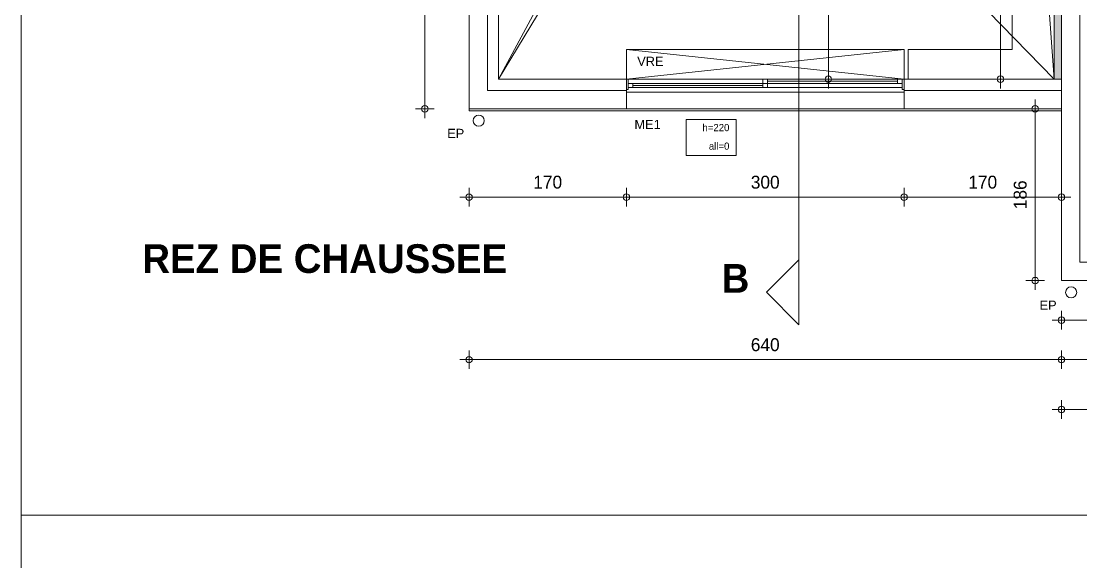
# Model space of a CAD drawing. Header units: metres. Extents: x 1.8 to 61.8, y -53.3 to -11.3.
# Drawn here: x 1.76 to 13.21, y -28.69 to -22.85 of the extents above; entities that cross this region are included whole.
import ezdxf
from ezdxf.enums import TextEntityAlignment as Align
from ezdxf.lldxf.tags import DXFTag

# ---------------------------------------------------------------- set-up
doc = ezdxf.new("R2010")
doc.units = ezdxf.units.M
doc.header["$MEASUREMENT"] = 0
for name, color, linetype in [('Calque commun', 7, 'Continuous'), ('Calque100', 7, 'Continuous'), ('Calque5', 7, 'Continuous'), ('Cotations', 7, 'Continuous'), ('Textes', 7, 'Continuous')]:
    doc.layers.add(name, color=color, linetype=linetype)
doc.styles.add('Arial9', font='arial.ttf', dxfattribs={"height": 0.098961})
doc.styles.add('Century Gothic10', font='GOTHIC.TTF', dxfattribs={"height": 0.077575})
doc.styles.add('Century Gothic15', font='GOTHIC.TTF', dxfattribs={"height": 0.139636})
doc.styles.add('Century Gothic6', font='GOTHICB.TTF', dxfattribs={"height": 0.31023})
tags = doc.linetypes.add('DASHDOT2', pattern=[0.5, 0.25, -0.125, 0, -0.125]).pattern_tags.tags
tags[10:11] = [DXFTag(74, 4), DXFTag(75, 0), DXFTag(340, '0'), DXFTag(46, 1.0), DXFTag(50, 0.0), DXFTag(44, 0.0), DXFTag(45, 0.0)]
tags[8:9] = [DXFTag(74, 4), DXFTag(75, 0), DXFTag(340, '0'), DXFTag(46, 1.0), DXFTag(50, 0.0), DXFTag(44, 0.0), DXFTag(45, 0.0)]
tags[6:7] = [DXFTag(74, 4), DXFTag(75, 0), DXFTag(340, '0'), DXFTag(46, 1.0), DXFTag(50, 0.0), DXFTag(44, 0.0), DXFTag(45, 0.0)]
tags[4:5] = [DXFTag(74, 4), DXFTag(75, 0), DXFTag(340, '0'), DXFTag(46, 1.0), DXFTag(50, 0.0), DXFTag(44, 0.0), DXFTag(45, 0.0)]
tags = doc.linetypes.add('DOT2', pattern=[0.125, 0, -0.125]).pattern_tags.tags
tags[6:7] = [DXFTag(74, 4), DXFTag(75, 0), DXFTag(340, '0'), DXFTag(46, 1.0), DXFTag(50, 0.0), DXFTag(44, 0.0), DXFTag(45, 0.0)]
tags[4:5] = [DXFTag(74, 4), DXFTag(75, 0), DXFTag(340, '0'), DXFTag(46, 1.0), DXFTag(50, 0.0), DXFTag(44, 0.0), DXFTag(45, 0.0)]
tags = doc.linetypes.add('HIDDEN2', pattern=[0.1875, 0.125, -0.0625]).pattern_tags.tags
tags[6:7] = [DXFTag(74, 4), DXFTag(75, 0), DXFTag(340, '0'), DXFTag(46, 1.0), DXFTag(50, 0.0), DXFTag(44, 0.0), DXFTag(45, 0.0)]
tags[4:5] = [DXFTag(74, 4), DXFTag(75, 0), DXFTag(340, '0'), DXFTag(46, 1.0), DXFTag(50, 0.0), DXFTag(44, 0.0), DXFTag(45, 0.0)]

# ---------------------------------------------------------------- blocks, each defined once
blk = doc.blocks.new('Block52729')
at = {"layer": 'Calque commun', "color": 7, "linetype": 'Continuous', "lineweight": 18}
blk.add_line((13.002, -25.655), (13.002, -16.655), dxfattribs=at)
at = {"layer": 'Calque commun', "color": 7, "linetype": 'Continuous', "lineweight": 9}
for p, q in [((13.202, -25.455), (13.202, -16.855)), ((13.322, -25.335), (13.322, -16.975))]:
    blk.add_line(p, q, dxfattribs=at)
blk = doc.blocks.new('Block52731')
at = {"layer": 'Calque commun', "color": 7, "linetype": 'Continuous', "lineweight": 9}
for p, q in [((13.322, -25.335), (14.802, -25.335)), ((17.802, -25.335), (19.282, -25.335)), ((13.202, -25.455), (14.802, -25.455)), ((17.802, -25.455), (19.402, -25.455))]:
    blk.add_line(p, q, dxfattribs=at)
at = {"layer": 'Calque commun', "color": 7, "linetype": 'Continuous', "lineweight": 18}
for p, q in [((13.002, -25.655), (14.802, -25.655)), ((17.802, -25.655), (19.602, -25.655))]:
    blk.add_line(p, q, dxfattribs=at)
blk = doc.blocks.new('Block52944')
at = {"layer": 'Calque commun', "color": 7, "linetype": 'Continuous', "lineweight": 18}
blk.add_line((6.602, -16.87), (6.602, -23.8), dxfattribs=at)
at = {"layer": 'Calque commun', "color": 7, "linetype": 'Continuous', "lineweight": 9}
for p, q in [((6.802, -16.87), (6.802, -23.6)), ((6.922, -16.87), (6.922, -23.48))]:
    blk.add_line(p, q, dxfattribs=at)
blk = doc.blocks.new('Block52945')
at = {"layer": 'Calque commun', "color": 7, "linetype": 'Continuous', "lineweight": 9}
for p, q in [((6.922, -23.48), (8.302, -23.48)), ((11.302, -23.48), (13.002, -23.48)), ((13.002, -23.48), (13.002, -23.8)), ((6.802, -23.6), (8.302, -23.6)), ((11.302, -23.6), (13.002, -23.6))]:
    blk.add_line(p, q, dxfattribs=at)
at = {"layer": 'Calque commun', "color": 7, "linetype": 'Continuous', "lineweight": 18}
for p, q in [((6.602, -23.8), (8.302, -23.8)), ((11.302, -23.8), (13.002, -23.8))]:
    blk.add_line(p, q, dxfattribs=at)
blk = doc.blocks.new('new13')
at = {"layer": 'Calque commun', "color": 5, "linetype": 'Continuous', "lineweight": 9}
blk.add_arc((0, 0), 0.5, 0, 359.9994, dxfattribs=at)
blk = doc.blocks.new('new14')
at = {"layer": 'Calque commun', "color": 5, "linetype": 'Continuous', "lineweight": 9}
blk.add_arc((0, 0), 0.5, 0, 359.9994, dxfattribs=at)
blk = doc.blocks.new('DimLine53029')
at = {"layer": 'Calque commun', "color": 5, "linetype": 'Continuous', "lineweight": 9}
for p, q in [((6.602, -26.409, 0), (6.602, -26.609, 0)), ((13.002, -26.409, 0), (13.002, -26.609, 0)), ((6.602, -26.509, 0), (6.502, -26.509, 0)), ((6.602, -26.509, 0), (13.002, -26.509, 0)), ((13.002, -26.509, 0), (13.102, -26.509, 0))]:
    blk.add_line(p, q, dxfattribs=at)
at = {"layer": 'Calque commun', "color": 5, "linetype": 'Continuous', "lineweight": 9, "xscale": 0.07000000029802322, "yscale": 0.07000000029802322, "zscale": 0.07000000029802322}
for name, p in [('new13', (6.602, -26.509, 0)), ('new14', (13.002, -26.509, 0))]:
    blk.add_blockref(name, p, dxfattribs=at)
at = {"layer": 'Calque commun', "color": 5, "linetype": 'Continuous', "lineweight": 9, "style": 'Century Gothic15'}
blk.add_text('640', height=0.1396, dxfattribs=at).set_placement((9.802, -26.459, 0), align=Align.BOTTOM_CENTER)
blk = doc.blocks.new('new15')
at = {"layer": 'Calque commun', "color": 5, "linetype": 'Continuous', "lineweight": 9}
blk.add_arc((0, 0), 0.5, 0, 359.9994, dxfattribs=at)
blk = doc.blocks.new('new16')
at = {"layer": 'Calque commun', "color": 5, "linetype": 'Continuous', "lineweight": 9}
blk.add_arc((0, 0), 0.5, 0, 359.9994, dxfattribs=at)
blk = doc.blocks.new('DimLine53037')
at = {"layer": 'Calque commun', "color": 5, "linetype": 'Continuous', "lineweight": 9}
for p, q in [((13.002, -26.409, 0), (13.002, -26.609, 0)), ((19.602, -26.609, 0), (19.602, -26.409, 0)), ((13.002, -26.509, 0), (12.902, -26.509, 0)), ((13.002, -26.509, 0), (19.602, -26.509, 0)), ((19.602, -26.509, 0), (19.702, -26.509, 0))]:
    blk.add_line(p, q, dxfattribs=at)
at = {"layer": 'Calque commun', "color": 5, "linetype": 'Continuous', "lineweight": 9, "xscale": 0.07000000029802322, "yscale": 0.07000000029802322, "zscale": 0.07000000029802322}
for name, p in [('new15', (13.002, -26.509, 0)), ('new16', (19.602, -26.509, 0))]:
    blk.add_blockref(name, p, dxfattribs=at)
at = {"layer": 'Calque commun', "color": 5, "linetype": 'Continuous', "lineweight": 9, "style": 'Century Gothic15'}
blk.add_text('660', height=0.1396, dxfattribs=at).set_placement((16.302, -26.459, 0), align=Align.BOTTOM_CENTER)
blk = doc.blocks.new('new17')
at = {"layer": 'Calque commun', "color": 5, "linetype": 'Continuous', "lineweight": 9}
blk.add_arc((0, 0), 0.5, 0, 359.9994, dxfattribs=at)
blk = doc.blocks.new('new18')
at = {"layer": 'Calque commun', "color": 5, "linetype": 'Continuous', "lineweight": 9}
blk.add_arc((0, 0), 0.5, 0, 359.9994, dxfattribs=at)
blk = doc.blocks.new('DimLine53045')
at = {"layer": 'Calque commun', "color": 5, "linetype": 'Continuous', "lineweight": 9}
for p, q in [((6.124, -14.8, 0), (6.124, -14.7, 0)), ((6.224, -14.8, 0), (6.024, -14.8, 0)), ((6.124, -23.8, 0), (6.124, -14.8, 0)), ((6.224, -23.8, 0), (6.024, -23.8, 0)), ((6.124, -23.8, 0), (6.124, -23.9, 0))]:
    blk.add_line(p, q, dxfattribs=at)
at = {"layer": 'Calque commun', "color": 5, "linetype": 'Continuous', "lineweight": 9, "xscale": 0.07000000029802322, "yscale": 0.07000000029802322, "zscale": 0.07000000029802322, "rotation": 90}
for name, p in [('new18', (6.124, -14.8, 0)), ('new17', (6.124, -23.8, 0))]:
    blk.add_blockref(name, p, dxfattribs=at)
at = {"layer": 'Calque commun', "color": 5, "linetype": 'Continuous', "lineweight": 9, "style": 'Century Gothic15'}
blk.add_text('900', height=0.1396, rotation=90, dxfattribs=at).set_placement((6.074, -19.3, 0), align=Align.BOTTOM_CENTER)
blk = doc.blocks.new('new19')
at = {"layer": 'Calque commun', "color": 5, "linetype": 'Continuous', "lineweight": 9}
blk.add_arc((0, 0), 0.5, 0, 359.9994, dxfattribs=at)
blk = doc.blocks.new('new20')
at = {"layer": 'Calque commun', "color": 5, "linetype": 'Continuous', "lineweight": 9}
blk.add_arc((0, 0), 0.5, 0, 359.9994, dxfattribs=at)
blk = doc.blocks.new('DimLine53057')
at = {"layer": 'Calque commun', "color": 5, "linetype": 'Continuous', "lineweight": 9}
for p, q in [((8.302, -24.653), (8.302, -24.853)), ((11.302, -24.653), (11.302, -24.853)), ((8.302, -24.753), (8.202, -24.753)), ((8.302, -24.753), (11.302, -24.753)), ((11.302, -24.753), (11.402, -24.753))]:
    blk.add_line(p, q, dxfattribs=at)
at = {"layer": 'Calque commun', "color": 5, "linetype": 'Continuous', "lineweight": 9, "xscale": 0.07000000029802322, "yscale": 0.07000000029802322, "zscale": 0.07000000029802322}
for name, p in [('new19', (8.302, -24.753)), ('new20', (11.302, -24.753))]:
    blk.add_blockref(name, p, dxfattribs=at)
at = {"layer": 'Calque commun', "color": 5, "linetype": 'Continuous', "lineweight": 9, "style": 'Century Gothic15'}
blk.add_text('300', height=0.1396, dxfattribs=at).set_placement((9.802, -24.703), align=Align.BOTTOM_CENTER)
blk = doc.blocks.new('new21')
at = {"layer": 'Calque commun', "color": 5, "linetype": 'Continuous', "lineweight": 9}
blk.add_arc((0, 0), 0.5, 0, 359.9994, dxfattribs=at)
blk = doc.blocks.new('new22')
at = {"layer": 'Calque commun', "color": 5, "linetype": 'Continuous', "lineweight": 9}
blk.add_arc((0, 0), 0.5, 0, 359.9994, dxfattribs=at)
blk = doc.blocks.new('DimLine53065')
at = {"layer": 'Calque commun', "color": 5, "linetype": 'Continuous', "lineweight": 9}
for p, q in [((6.602, -24.653), (6.602, -24.853)), ((8.302, -24.653), (8.302, -24.853)), ((6.602, -24.753), (6.502, -24.753)), ((6.602, -24.753), (8.302, -24.753)), ((8.302, -24.753), (8.402, -24.753))]:
    blk.add_line(p, q, dxfattribs=at)
at = {"layer": 'Calque commun', "color": 5, "linetype": 'Continuous', "lineweight": 9, "xscale": 0.07000000105412503, "yscale": 0.07000000105412503, "zscale": 0.07000000029802322, "rotation": 0.008421292384308318}
for name, p in [('new21', (6.602, -24.753)), ('new22', (8.302, -24.753))]:
    blk.add_blockref(name, p, dxfattribs=at)
at = {"layer": 'Calque commun', "color": 5, "linetype": 'Continuous', "lineweight": 9, "style": 'Century Gothic15'}
blk.add_text('170', height=0.1396, rotation=0.0084, dxfattribs=at).set_placement((7.452, -24.703), align=Align.BOTTOM_CENTER)
blk = doc.blocks.new('new23')
at = {"layer": 'Calque commun', "color": 5, "linetype": 'Continuous', "lineweight": 9}
blk.add_arc((0, 0), 0.5, 0, 359.9994, dxfattribs=at)
blk = doc.blocks.new('new24')
at = {"layer": 'Calque commun', "color": 5, "linetype": 'Continuous', "lineweight": 9}
blk.add_arc((0, 0), 0.5, 0, 359.9994, dxfattribs=at)
blk = doc.blocks.new('DimLine53073')
at = {"layer": 'Calque commun', "color": 5, "linetype": 'Continuous', "lineweight": 9}
for p, q in [((11.302, -24.653), (11.302, -24.853)), ((13.002, -24.653), (13.002, -24.853)), ((11.302, -24.753), (11.202, -24.753)), ((11.302, -24.753), (13.002, -24.753)), ((13.002, -24.753), (13.102, -24.753))]:
    blk.add_line(p, q, dxfattribs=at)
at = {"layer": 'Calque commun', "color": 5, "linetype": 'Continuous', "lineweight": 9, "xscale": 0.07000000105440485, "yscale": 0.07000000105440485, "zscale": 0.07000000029802322, "rotation": -0.008422850479484262}
for name, p in [('new23', (11.302, -24.753)), ('new24', (13.002, -24.753))]:
    blk.add_blockref(name, p, dxfattribs=at)
at = {"layer": 'Calque commun', "color": 5, "linetype": 'Continuous', "lineweight": 9, "style": 'Century Gothic15'}
blk.add_text('170', height=0.1396, rotation=359.9916, dxfattribs=at).set_placement((12.152, -24.703), align=Align.BOTTOM_CENTER)
blk = doc.blocks.new('new33')
at = {"layer": 'Calque commun', "color": 5, "linetype": 'Continuous', "lineweight": 9}
blk.add_arc((0, 0), 0.5, 0, 359.9994, dxfattribs=at)
blk = doc.blocks.new('new34')
at = {"layer": 'Calque commun', "color": 5, "linetype": 'Continuous', "lineweight": 9}
blk.add_arc((0, 0), 0.5, 0, 359.9994, dxfattribs=at)
blk = doc.blocks.new('DimLine53113')
at = {"layer": 'Calque commun', "color": 5, "linetype": 'Continuous', "lineweight": 9}
for p, q in [((13.002, -25.982), (13.002, -26.182)), ((14.802, -25.982), (14.802, -26.182)), ((13.002, -26.082), (12.902, -26.082)), ((13.002, -26.082), (14.802, -26.082)), ((14.802, -26.082), (14.902, -26.082))]:
    blk.add_line(p, q, dxfattribs=at)
at = {"layer": 'Calque commun', "color": 5, "linetype": 'Continuous', "lineweight": 9, "xscale": 0.07000000029802322, "yscale": 0.07000000029802322, "zscale": 0.07000000029802322}
for name, p in [('new33', (13.002, -26.082)), ('new34', (14.802, -26.082))]:
    blk.add_blockref(name, p, dxfattribs=at)
at = {"layer": 'Calque commun', "color": 5, "linetype": 'Continuous', "lineweight": 9, "style": 'Century Gothic15'}
blk.add_text('180', height=0.1396, dxfattribs=at).set_placement((13.902, -26.032), align=Align.BOTTOM_CENTER)
blk = doc.blocks.new('new57')
at = {"layer": 'Calque commun', "color": 5, "linetype": 'Continuous', "lineweight": 9}
blk.add_arc((0, 0), 0.5, 0, 359.9994, dxfattribs=at)
blk = doc.blocks.new('new58')
at = {"layer": 'Calque commun', "color": 5, "linetype": 'Continuous', "lineweight": 9}
blk.add_arc((0, 0), 0.5, 0, 359.9994, dxfattribs=at)
blk = doc.blocks.new('DimLine53262')
at = {"layer": 'Calque commun', "color": 5, "linetype": 'Continuous', "lineweight": 9}
for p, q in [((12.818, -23.8), (12.618, -23.8)), ((12.718, -23.8), (12.718, -23.7)), ((12.718, -25.655), (12.718, -23.8)), ((12.818, -25.655), (12.618, -25.655)), ((12.718, -25.655), (12.718, -25.755))]:
    blk.add_line(p, q, dxfattribs=at)
at = {"layer": 'Calque commun', "color": 5, "linetype": 'Continuous', "lineweight": 9, "xscale": 0.07000000029802322, "yscale": 0.07000000029802322, "zscale": 0.07000000029802322, "rotation": 90}
for name, p in [('new58', (12.718, -23.8)), ('new57', (12.718, -25.655))]:
    blk.add_blockref(name, p, dxfattribs=at)
at = {"layer": 'Calque commun', "color": 5, "linetype": 'Continuous', "lineweight": 9, "style": 'Century Gothic15'}
blk.add_text('186', height=0.1396, rotation=90, dxfattribs=at).set_placement((12.668, -24.728), align=Align.BOTTOM_CENTER)
blk = doc.blocks.new('new153')
at = {"layer": 'Calque commun', "color": 5, "linetype": 'Continuous', "lineweight": 9}
blk.add_arc((0, 0), 0.5, 0, 359.9994, dxfattribs=at)
blk = doc.blocks.new('new154')
at = {"layer": 'Calque commun', "color": 5, "linetype": 'Continuous', "lineweight": 9}
blk.add_arc((0, 0), 0.5, 0, 359.9994, dxfattribs=at)
blk = doc.blocks.new('DimLine56077')
at = {"layer": 'Calque commun', "color": 5, "linetype": 'Continuous', "lineweight": 9}
for p, q in [((6.602, -26.409), (6.602, -26.609)), ((13.002, -26.409), (13.002, -26.609)), ((6.602, -26.509), (6.502, -26.509)), ((6.602, -26.509), (13.002, -26.509)), ((13.002, -26.509), (13.102, -26.509))]:
    blk.add_line(p, q, dxfattribs=at)
at = {"layer": 'Calque commun', "color": 5, "linetype": 'Continuous', "lineweight": 9, "extrusion": (0, 0, -1), "xscale": -0.07000000029802322, "yscale": -0.07000000029802322, "zscale": -0.07000000029802322, "rotation": -180}
for name, p in [('new153', (-6.602, -26.509)), ('new154', (-13.002, -26.509))]:
    blk.add_blockref(name, p, dxfattribs=at)
at = {"layer": 'Calque commun', "color": 5, "linetype": 'Continuous', "lineweight": 9, "style": 'Century Gothic15'}
blk.add_text('640', height=0.1396, dxfattribs=at).set_placement((9.802, -26.459), align=Align.BOTTOM_CENTER)
blk = doc.blocks.new('new157')
at = {"layer": 'Calque commun', "color": 5, "linetype": 'Continuous', "lineweight": 9}
blk.add_arc((0, 0), 0.5, 0, 359.9994, dxfattribs=at)
blk = doc.blocks.new('new158')
at = {"layer": 'Calque commun', "color": 5, "linetype": 'Continuous', "lineweight": 9}
blk.add_arc((0, 0), 0.5, 0, 359.9994, dxfattribs=at)
blk = doc.blocks.new('DimLine56095')
at = {"layer": 'Calque commun', "color": 5, "linetype": 'Continuous', "lineweight": 9}
for p, q in [((13.002, -26.609, 0), (13.002, -26.409, 0)), ((19.602, -26.409, 0), (19.602, -26.609, 0)), ((13.002, -26.509, 0), (12.902, -26.509, 0)), ((13.002, -26.509, 0), (19.602, -26.509, 0)), ((19.602, -26.509, 0), (19.702, -26.509, 0))]:
    blk.add_line(p, q, dxfattribs=at)
at = {"layer": 'Calque commun', "color": 5, "linetype": 'Continuous', "lineweight": 9, "extrusion": (0, 0, -1), "xscale": -0.07000000029802322, "yscale": -0.07000000029802322, "zscale": -0.07000000029802322, "rotation": -180}
for name, p in [('new157', (-13.002, -26.509, 0)), ('new158', (-19.602, -26.509, 0))]:
    blk.add_blockref(name, p, dxfattribs=at)
at = {"layer": 'Calque commun', "color": 5, "linetype": 'Continuous', "lineweight": 9, "style": 'Century Gothic15'}
blk.add_text('660', height=0.1396, dxfattribs=at).set_placement((16.302, -26.459, 0), align=Align.BOTTOM_CENTER)
blk = doc.blocks.new('fleche08')
at = {"layer": 'Calque100', "color": 6, "linetype": 'Continuous', "lineweight": 18}
mesh = blk.add_polyface(dxfattribs=at)
corners = [(-0.35, -0.35), (0, 0), (0.35, -0.35)]
mesh.append_faces([[corners[k] for k in face] for face in [(0, 1, 2)]], dxfattribs={"color": 6})
blk = doc.blocks.new('new299')
at = {"layer": 'Calque commun', "color": 5, "linetype": 'Continuous', "lineweight": 9}
blk.add_arc((0, 0), 0.5, 0, 359.9994, dxfattribs=at)
blk = doc.blocks.new('new300')
at = {"layer": 'Calque commun', "color": 5, "linetype": 'Continuous', "lineweight": 9}
blk.add_arc((0, 0), 0.5, 0, 359.9994, dxfattribs=at)
blk = doc.blocks.new('DimLine59865')
at = {"layer": 'Calque commun', "color": 5, "linetype": 'Continuous', "lineweight": 9}
for p, q in [((13.002, -26.948), (13.002, -27.148)), ((14.302, -26.948), (14.302, -27.148)), ((13.002, -27.048), (12.902, -27.048)), ((13.002, -27.048), (14.302, -27.048)), ((14.302, -27.048), (14.402, -27.048))]:
    blk.add_line(p, q, dxfattribs=at)
at = {"layer": 'Calque commun', "color": 5, "linetype": 'Continuous', "lineweight": 9, "xscale": 0.07000000029802322, "yscale": 0.07000000029802322, "zscale": 0.07000000029802322}
for name, p in [('new299', (13.002, -27.048)), ('new300', (14.302, -27.048))]:
    blk.add_blockref(name, p, dxfattribs=at)
at = {"layer": 'Calque commun', "color": 5, "linetype": 'Continuous', "lineweight": 9, "style": 'Century Gothic15'}
blk.add_text('130', height=0.1396, dxfattribs=at).set_placement((13.652, -26.998), align=Align.BOTTOM_CENTER)
blk = doc.blocks.new('xmodule1pd17')
at = {"layer": 'Calque commun', "color": 5, "linetype": 'Continuous', "lineweight": 9}
blk.add_arc((0, 0), 0.5, 0, 359.9994, dxfattribs=at)
blk = doc.blocks.new('xmodule1pd18')
at = {"layer": 'Calque commun', "color": 5, "linetype": 'Continuous', "lineweight": 9}
blk.add_arc((0, 0), 0.5, 0, 359.9994, dxfattribs=at)
blk = doc.blocks.new('DimLine53396-2')
at = {"layer": 'Calque commun', "color": 5, "linetype": 'Continuous', "lineweight": 9}
for p, q in [((10.384, -20.601), (10.584, -20.601)), ((10.484, -20.601), (10.484, -20.501)), ((10.484, -24.351), (10.484, -20.601)), ((10.584, -24.351), (10.384, -24.351)), ((10.484, -24.351), (10.484, -24.451))]:
    blk.add_line(p, q, dxfattribs=at)
at = {"layer": 'Calque commun', "color": 5, "linetype": 'Continuous', "lineweight": 9, "xscale": 0.07000000029802322, "yscale": 0.07000000029802322, "zscale": 0.07000000029802322, "rotation": 90}
for name, p in [('xmodule1pd18', (10.484, -20.601)), ('xmodule1pd17', (10.484, -24.351))]:
    blk.add_blockref(name, p, dxfattribs=at)
at = {"layer": 'Calque commun', "color": 5, "linetype": 'Continuous', "lineweight": 9, "style": 'Century Gothic15'}
blk.add_text('375', height=0.1396, rotation=89.9999, dxfattribs=at).set_placement((10.434, -22.476), align=Align.BOTTOM_CENTER)
blk = doc.blocks.new('xmodule1pd51')
at = {"layer": 'Calque commun', "color": 5, "linetype": 'Continuous', "lineweight": 9}
blk.add_arc((0, 0), 0.5, 0, 359.9994, dxfattribs=at)
blk = doc.blocks.new('xmodule1pd52')
at = {"layer": 'Calque commun', "color": 5, "linetype": 'Continuous', "lineweight": 9}
blk.add_arc((0, 0), 0.5, 0, 359.9994, dxfattribs=at)
blk = doc.blocks.new('DimLine55729-2')
at = {"layer": 'Calque commun', "color": 5, "linetype": 'Continuous', "lineweight": 9}
for p, q in [((12.344, -19.616), (12.344, -19.516)), ((12.444, -19.616), (12.244, -19.616)), ((12.344, -24.351), (12.344, -19.616)), ((12.444, -24.351), (12.244, -24.351)), ((12.344, -24.351), (12.344, -24.451))]:
    blk.add_line(p, q, dxfattribs=at)
at = {"layer": 'Calque commun', "color": 5, "linetype": 'Continuous', "lineweight": 9, "xscale": 0.07000000029802322, "yscale": 0.07000000029802322, "zscale": 0.07000000029802322, "rotation": 90}
for name, p in [('xmodule1pd52', (12.344, -19.616)), ('xmodule1pd51', (12.344, -24.351))]:
    blk.add_blockref(name, p, dxfattribs=at)
at = {"layer": 'Calque commun', "color": 5, "linetype": 'Continuous', "lineweight": 9, "style": 'Century Gothic15'}
blk.add_text('474', height=0.1396, rotation=90, dxfattribs=at).set_placement((12.294, -21.983), align=Align.BOTTOM_CENTER)
blk = doc.blocks.new('xmodule1pd73')
at = {"layer": 'Calque commun', "color": 8, "linetype": 'DOT2', "lineweight": 9}
for p, q in [((12.469, -22.871), (12.469, -24.032)), ((12.469, -24.032), (11.348, -24.032)), ((11.348, -24.032), (11.348, -24.352)), ((11.348, -24.352), (11.348, -24.032))]:
    blk.add_line(p, q, dxfattribs=at)
at = {"layer": 'Calque commun', "color": 21, "linetype": 'HIDDEN2', "lineweight": 9, "flags": 128}
blk.add_lwpolyline([(8.302, -24.351), (8.302, -24.032), (11.302, -24.032), (11.302, -24.351), (8.302, -24.351), (11.302, -24.032), (11.302, -24.351), (8.302, -24.032)], dxfattribs=at)
at = {"layer": 'Calque commun', "color": 91, "linetype": 'Continuous', "lineweight": 9}
blk.add_trace([(13.002, -24.351), (12.922, -24.351), (13.002, -19.566), (12.922, -19.566)], dxfattribs=at)
at = {"layer": 'Calque commun', "color": 5, "linetype": 'Continuous', "lineweight": 9}
for name in ['DimLine55729-2', 'DimLine53396-2']:
    blk.add_blockref(name, (0, 0), dxfattribs=at)
at = {"layer": 'Calque commun', "color": 9, "linetype": 'Continuous', "lineweight": 9}
mesh = blk.add_polyface(dxfattribs=at)
corners = [(8.102, -18.671), (8.942, -19.571), (8.102, -19.571), (12.582, -19.616), (12.922, -19.616), (12.922, -24.351), (8.942, -20.551), (9.222, -20.551), (8.942, -20.601), (12.582, -19.064), (11.582, -18.671), (9.222, -19.651), (8.942, -19.651), (6.922, -24.351), (12.882, -19.064), (12.882, -16.271), (6.922, -20.601), (11.582, -16.271)]
mesh.append_faces([[corners[k] for k in face] for face in [(0, 1, 2), (15, 10, 17)]], dxfattribs={"vtx0": -1, "color": 9})
mesh.append_faces([[corners[k] for k in face] for face in [(7, 3, 5), (0, 11, 1), (7, 10, 3), (9, 10, 15), (7, 13, 8)]], dxfattribs={"vtx0": -1, "vtx1": -1, "vtx2": -1, "color": 9})
mesh.append_faces([[corners[k] for k in face] for face in [(7, 5, 13)]], dxfattribs={"vtx0": -1, "vtx2": -1, "color": 9})
mesh.append_faces([[corners[k] for k in face] for face in [(6, 7, 8), (14, 9, 15)]], dxfattribs={"vtx1": -1, "color": 9})
mesh.append_faces([[corners[k] for k in face] for face in [(9, 3, 10), (7, 11, 10), (0, 10, 11)]], dxfattribs={"vtx1": -1, "vtx2": -1, "color": 9})
mesh.append_faces([[corners[k] for k in face] for face in [(3, 4, 5), (11, 12, 1), (13, 16, 8)]], dxfattribs={"vtx2": -1, "color": 9})
blk = doc.blocks.new('@PRES_1_$$_1-67')
at = {"layer": 'Calque commun', "color": 2, "linetype": 'Continuous', "lineweight": 9}
for p, q in [((0, 0.32), (1.525, 0.32)), ((0.02, 0.21), (0.02, 0.32)), ((1.525, 0.275), (0.02, 0.275)), ((1.475, 0.23), (0.02, 0.23)), ((0.07, 0.275), (0.07, 0.32)), ((1.475, 0.275), (1.475, 0.32)), ((1.475, 0.275), (2.98, 0.275)), ((2.98, 0.275), (1.475, 0.275)), ((1.475, 0.23), (1.475, 0.275)), ((1.475, 0.23), (2.98, 0.23)), ((1.525, 0.32), (1.525, 0.275)), ((1.525, 0.32), (1.525, 0.275)), ((2.98, 0.32), (1.525, 0.32)), ((1.525, 0.23), (1.525, 0.275)), ((2.93, 0.275), (2.93, 0.23)), ((2.98, 0.21), (2.98, 0.32)), ((3, 0.32), (2.98, 0.32)), ((0, 0.21), (0.02, 0.21)), ((2.98, 0.21), (3, 0.21))]:
    blk.add_line(p, q, dxfattribs=at)
at = {"layer": 'Calque commun', "color": 3, "linetype": 'Continuous', "lineweight": 9}
for p, q in [((0.07, 0.298), (1.475, 0.298)), ((2.93, 0.253), (1.525, 0.253))]:
    blk.add_line(p, q, dxfattribs=at)
at = {"layer": 'Calque commun', "color": 7, "linetype": 'Continuous', "lineweight": 9}
for p, q in [((0, 0.18), (3, 0.18)), ((0, 0), (3, 0))]:
    blk.add_line(p, q, dxfattribs=at)
blk = doc.blocks.new('@PRES_1_$$_1-68')
at = {"layer": 'Calque commun', "color": 0, "linetype": 'ByBlock', "lineweight": -2}
blk.add_line((0, 0), (0, 0.32), dxfattribs=at)
blk = doc.blocks.new('@PRES_1_$$_1-69')
at = {"layer": 'Calque commun', "color": 0, "linetype": 'ByBlock', "lineweight": -2}
blk.add_line((0, 0), (0, 0.32), dxfattribs=at)
blk = doc.blocks.new('INTER_2D_COMB23')
at = {"layer": 'Calque5', "color": 0, "linetype": 'ByBlock', "lineweight": -2}
blk.add_blockref('@PRES_1_$$_1-67', (0, 0), dxfattribs=at)
at = {"layer": 'Calque5', "color": 7, "linetype": 'Continuous', "lineweight": 9}
blk.add_blockref('@PRES_1_$$_1-68', (0, 0), dxfattribs=at)
at = {"layer": 'Calque5', "color": 7, "linetype": 'Continuous', "lineweight": 9, "extrusion": (0, 0, -1), "xscale": -1, "yscale": -1, "zscale": -1, "rotation": -180}
blk.add_blockref('@PRES_1_$$_1-69', (-3, 0), dxfattribs=at)
blk = doc.blocks.new('PLACED_COMB23')
at = {"layer": 'Calque5', "color": 0, "linetype": 'ByBlock', "lineweight": -2}
blk.add_blockref('INTER_2D_COMB23', (0, 0), dxfattribs=at)

msp = doc.modelspace()

# ---------------------------------------------------------------- linework, layer by layer
at = {"layer": 'Calque commun', "color": 12, "linetype": 'Continuous', "lineweight": 18}
for p, q in [((6.802, -15), (6.802, -23.6)), ((13.002, -23.6), (13.002, -16.4)), ((6.802, -23.6), (8.302, -23.6)), ((8.302, -23.6), (8.302, -23.8)), ((11.302, -23.8), (11.302, -23.6)), ((11.302, -23.6), (13.002, -23.6))]:
    msp.add_line(p, q, dxfattribs=at)
at = {"layer": 'Calque commun', "color": 9, "linetype": 'Continuous', "lineweight": 9}
msp.add_polyline3d([(26.002, -14.82, 0), (19.402, -14.82, 0), (19.402, -16.655, 0), (13.002, -16.655, 0), (13.202, -16.655, 0), (13.202, -14.82, 0), (6.602, -14.82, 0), (6.602, -23.82, 0), (13.002, -23.82, 0), (13.002, -25.655, 0), (19.602, -25.655, 0), (19.602, -23.82, 0), (26.002, -23.82, 0)], close=True, dxfattribs=at)
at = {"layer": 'Calque commun', "color": 12, "linetype": 'Continuous', "lineweight": 18}
msp.add_polyline3d([(14.382, -16.655, 0), (14.382, -16.815, 0), (14.382, -16.855, 0), (13.202, -16.855, 0), (13.202, -25.455, 0), (14.802, -25.455, 0), (14.802, -25.655, 0)], dxfattribs=at)
at = {"layer": 'Calque commun', "color": 11, "linetype": 'Continuous', "lineweight": 18}
for centre in [(6.707, -23.927), (13.107, -25.782)]:
    msp.add_arc(centre, 0.06, 90, 89.9994, dxfattribs=at)
at = {"layer": 'Cotations', "color": 7, "linetype": 'Continuous', "lineweight": 9}
msp.add_line((1.764, -28.189), (61.764, -28.189), dxfattribs=at)
at = {"layer": 'Cotations', "color": 1, "linetype": 'DASHDOT2', "lineweight": 18, "flags": 128}
msp.add_lwpolyline([(10.166, -12.761), (10.166, -25.762), (10.166, -25.762)], dxfattribs=at)

# ---------------------------------------------------------------- block references
at = {"layer": 'Calque commun', "color": 5, "linetype": 'Continuous', "lineweight": 9}
for name in ['DimLine53045', 'DimLine53262', 'DimLine53065', 'DimLine53057', 'DimLine53073', 'DimLine53113', 'DimLine53029', 'DimLine56077', 'DimLine53037', 'DimLine56095', 'DimLine59865']:
    msp.add_blockref(name, (0, 0), dxfattribs=at)
at = {"layer": 'Calque commun', "color": 0, "linetype": 'ByBlock', "lineweight": -2}
for name, p in [('xmodule1pd73', (0, 0.872)), ('Block52729', (0, 0)), ('Block52944', (0, 0)), ('Block52945', (0, 0)), ('Block52731', (0, 0))]:
    msp.add_blockref(name, p, dxfattribs=at)
at = {"layer": 'Calque commun', "color": 0, "linetype": 'ByBlock', "lineweight": -2, "extrusion": (0, 0, -1), "xscale": -1, "yscale": -1, "zscale": -1, "rotation": -180}
msp.add_blockref('PLACED_COMB23', (-11.302, -23.8), dxfattribs=at)
at = {"layer": 'Calque commun', "color": 0, "linetype": 'ByBlock', "lineweight": -2, "rotation": 90}
msp.add_blockref('fleche08', (9.816, -25.781), dxfattribs=at)

# ---------------------------------------------------------------- texts
at = {"layer": 'Calque commun', "color": 5, "linetype": 'ByBlock', "lineweight": -2, "insert": (9.415, -23.963), "char_height": 0.0776, "attachment_point": 3, "line_spacing_factor": 1.546883, "style": 'Century Gothic10'}
msp.add_mtext('h=220\\Pall=0', dxfattribs=at)
at = {"layer": 'Textes', "color": 5, "linetype": 'ByBlock', "lineweight": -2, "style": 'Arial9'}
for s, p in [('VRE', (8.419, -23.365)), ('ME1', (8.389, -24.047)), ('EP', (6.366, -24.144)), ('EP', (12.766, -26))]:
    msp.add_text(s, height=0.099, dxfattribs=at).set_placement(p, align=Align.BOTTOM_LEFT)
at = {"layer": 'Textes', "color": 5, "linetype": 'ByBlock', "lineweight": -2, "style": 'Century Gothic6'}
for s, height, p in [('REZ DE CHAUSSEE', 0.31023, (3.072, -25.262)), ('B', 0.31, (9.331, -25.476))]:
    msp.add_text(s, height=height, dxfattribs=at).set_placement(p, align=Align.TOP_LEFT)

# ---------------------------------------------------------------- meshes
at = {"layer": 'Calque commun', "color": 7, "linetype": 'Continuous', "lineweight": 9}
mesh = msp.add_polyface(dxfattribs=at)
corners = [(61.764, -11.309), (1.764, -11.309), (1.764, -53.309), (61.764, -53.309)]
mesh.append_faces([[corners[k] for k in face] for face in [(0, 1, 2, 3)]], dxfattribs={"color": 7})
at = {"layer": 'Calque commun', "color": 11, "linetype": 'Continuous', "lineweight": 18}
mesh = msp.add_polyface(dxfattribs=at)
corners = [(8.949, -23.913), (9.487, -23.913), (9.487, -24.303), (8.949, -24.303)]
mesh.append_faces([[corners[k] for k in face] for face in [(0, 1, 2, 3)]], dxfattribs={"color": 11})

doc.saveas('drawing.dxf')
